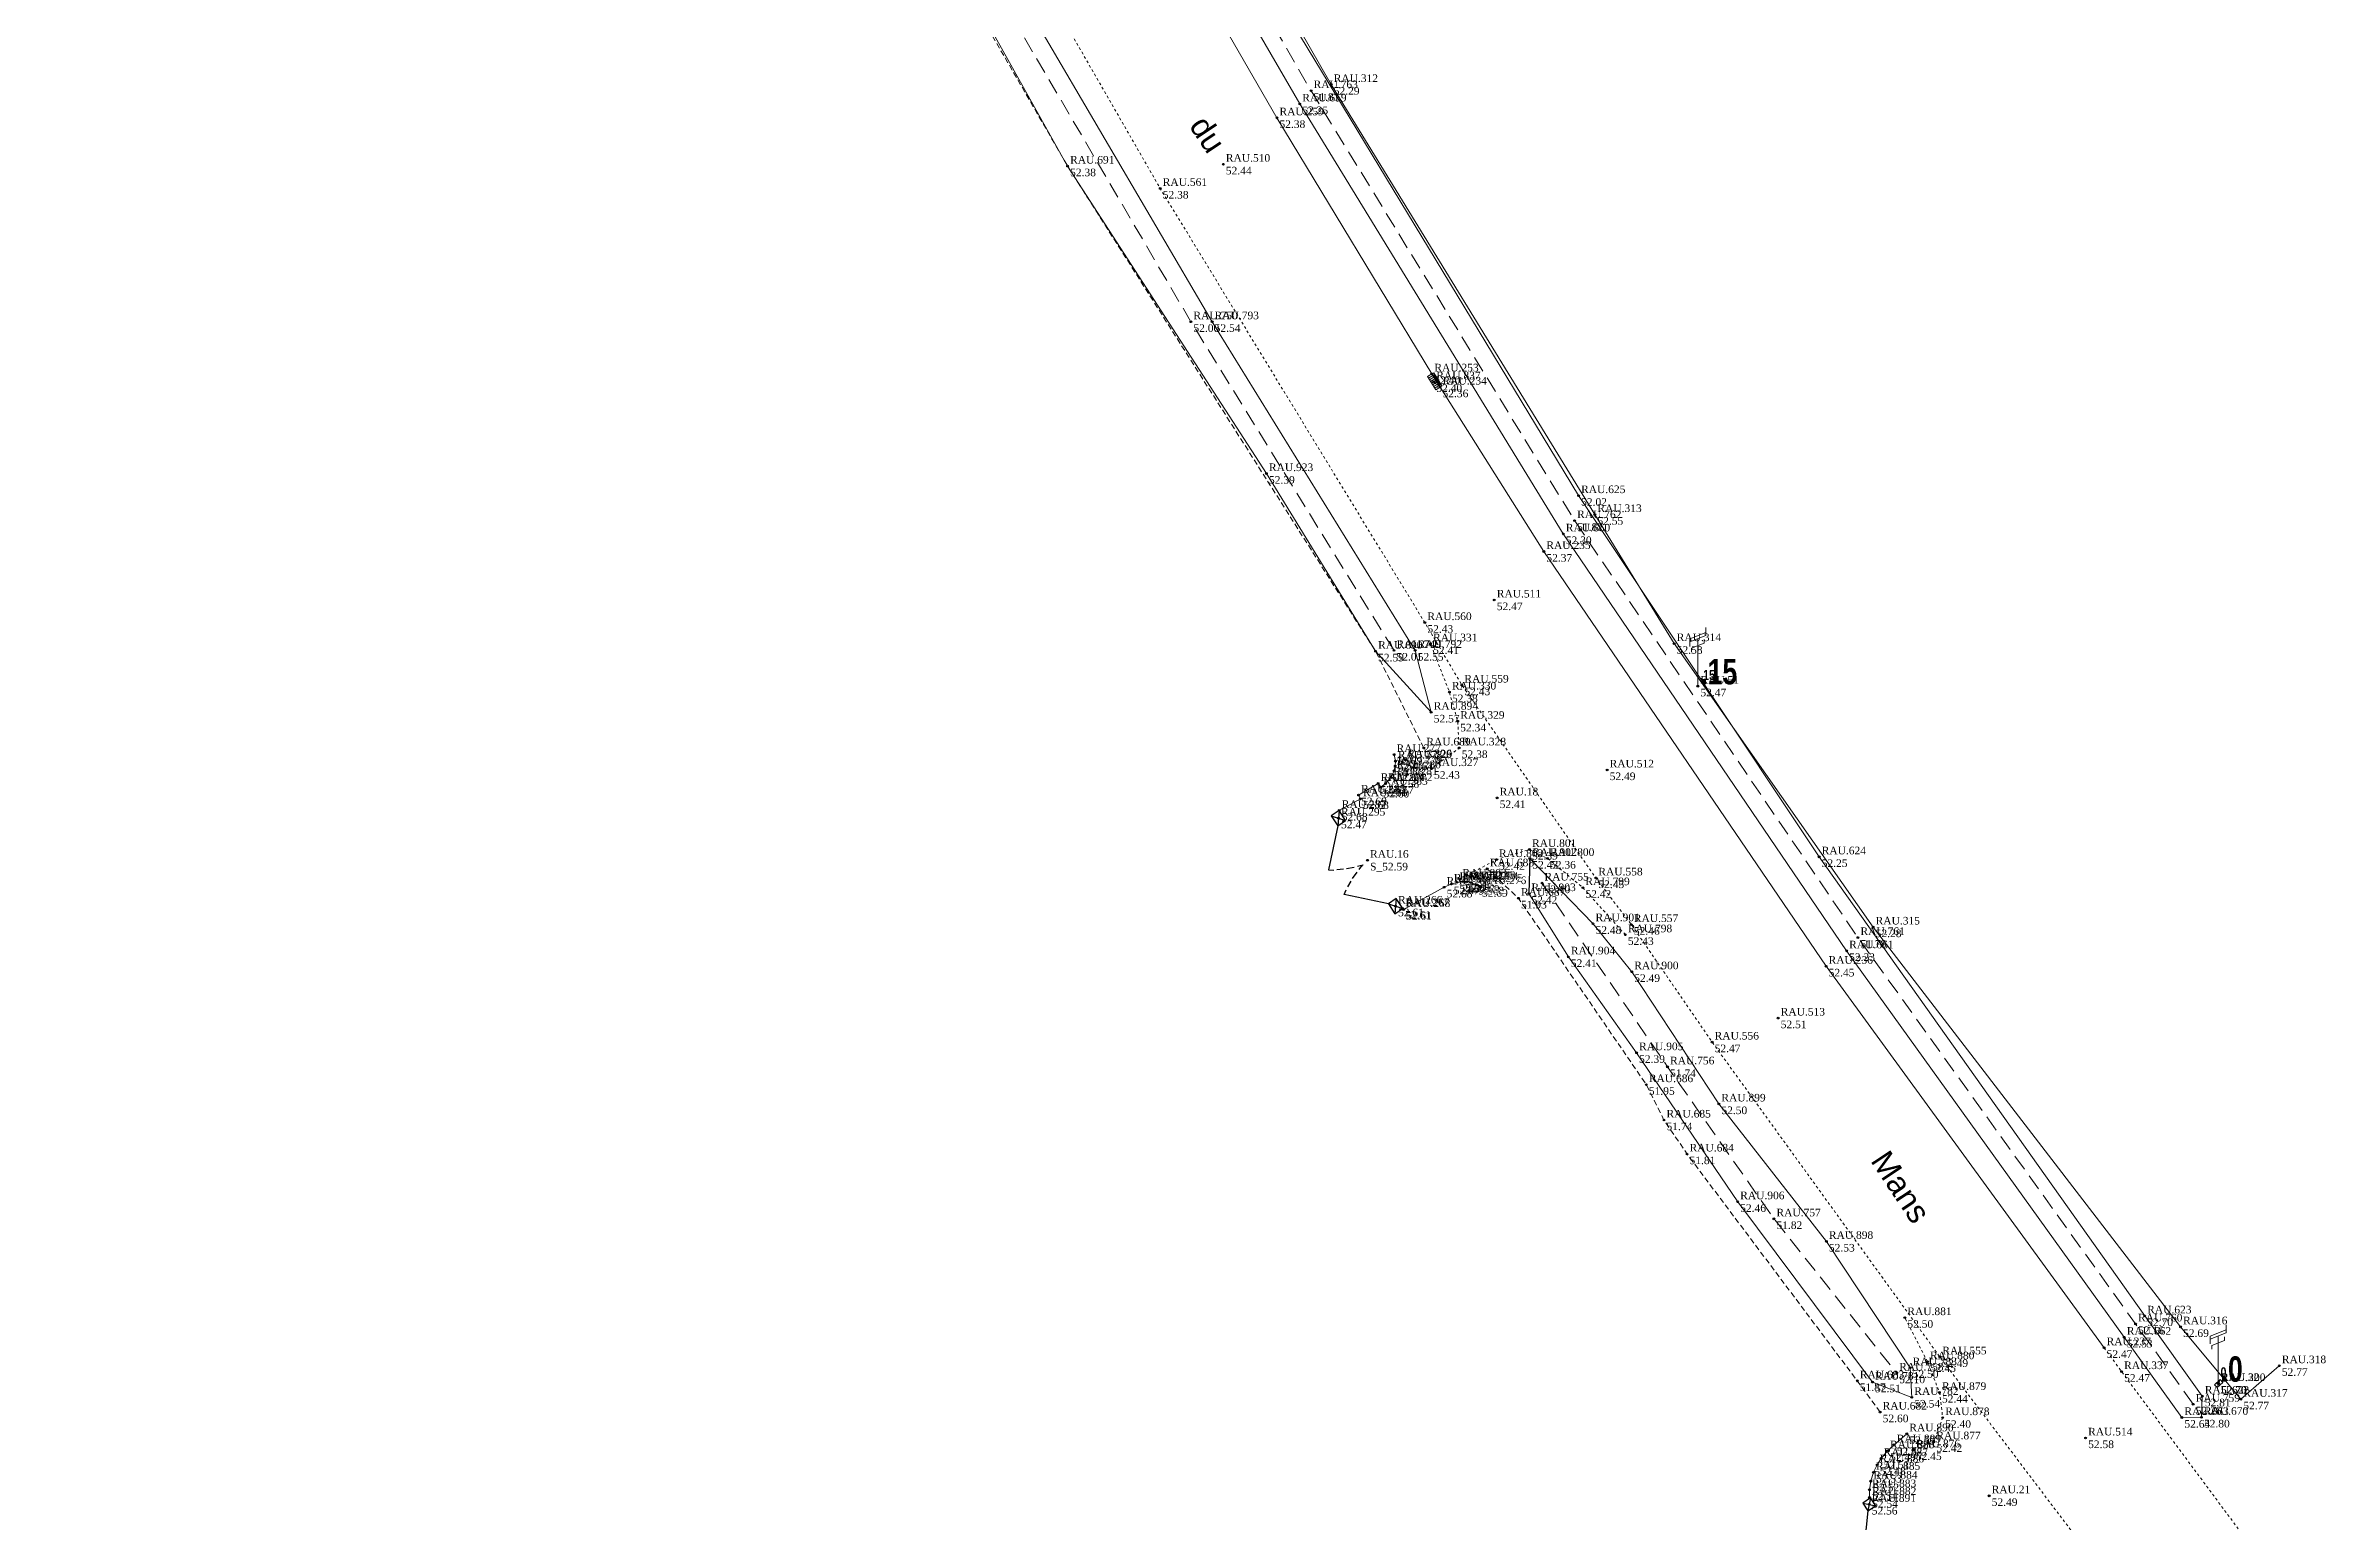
# Model space of a CAD drawing. Extents: x 1494631 to 1494939, y 7198500 to 7199000.
# Drawn here: x 1494710.8 to 1494801, y 7198680.7 to 7198739 of the extents above; entities that cross this region are included whole.
import ezdxf
from ezdxf.enums import TextEntityAlignment as Align

# ---------------------------------------------------------------- set-up
doc = ezdxf.new("R2010")
doc.units = 0
doc.header["$LTSCALE"] = 0.2
doc.header["$PDMODE"] = 32
doc.header["$PDSIZE"] = 0.07
for name, pattern in [('CACHE2', [4.7625, 3.175, -1.5875]), ('jsi_tic', [0.2, 0.05, -0.1, 0.05]), ('jsi_tim', [0.6, 0.2, -0.2, 0.2])]:
    doc.linetypes.add(name, pattern=pattern)
for name, color, linetype, lineweight in [('BDT_ASS_BE_GRILLE', 5, 'Continuous', 13), ('BDT_ELEC_AERIEN', 1, 'Continuous', 13), ('BDT_RESEAUX_DIVERS', 7, 'Continuous', 13), ('BDT_TELECOM_AERIEN', 3, 'Continuous', 13), ('BDT_VEGETATION_HAIE', 3, 'Continuous', 13), ('BDT_VOIRIE_BORDURE', 7, 'Continuous', 13), ('BDT_VOIRIE_CHAUSSEE', 7, 'Continuous', 13), ('BDT_VOIRIE_CHEMIN', 7, 'Continuous', 13), ('BDT_VOIRIE_NOM DE RUE', 7, 'Continuous', 0)]:
    doc.layers.add(name, color=color, linetype=linetype, lineweight=lineweight)
for name, color, linetype in [('BDT_CLOTURE', 32, 'Continuous'), ('BDT_MUR', 7, 'Continuous'), ('BDT_RELIEF_FOSSE', 7, 'Continuous'), ('TOPO_ALT', 7, 'Continuous'), ('TOPO_MAT', 4, 'Continuous'), ('TOPOJIS', 7, 'Continuous')]:
    doc.layers.add(name, color=color, linetype=linetype)
doc.styles.add('Arial', font='arial.ttf')
doc.styles.add('Arial Gras', font='arialbd.ttf', dxfattribs={"width": 0.75, "height": 0.5})
doc.styles.get("Standard").update_dxf_attribs({"font": 'dutch.ttf'})
doc.linetypes.add('LIMITE1', pattern='A,6.35,-2.54,[133,ltypeshp.shx,S=2.54,R=0,X=-2.54,Y=0],-2.54,25.4', length=36.83)

# ---------------------------------------------------------------- blocks, each defined once
blk = doc.blocks.new('$B.137')
at = {"color": 0, "linetype": 'ByBlock', "lineweight": -2}
for p, q in [((-0.312, 1.875), (0.313, 2.125)), ((-0.312, 1.75), (0.313, 2)), ((-0.312, 1.563), (-0.312, 1.875)), ((0, 0), (0, 1.875)), ((0.313, 2), (0.313, 2.313))]:
    blk.add_line(p, q, dxfattribs=at)
at = {"style": 'Arial Gras', "width": 0.75}
blk.add_attdef('DIAMETRE', (0.096, 0.073), '', height=1, dxfattribs=at)
blk = doc.blocks.new('BL25')
at = {"color": 0, "linetype": 'ByBlock', "lineweight": -2}
for p, q in [((-0.5, -0.5), (0.5, 0.5)), ((-0.5, 0.5), (0.5, -0.5))]:
    blk.add_line(p, q, dxfattribs=at)
at = {"color": 0, "linetype": 'ByBlock', "lineweight": -2, "flags": 128}
blk.add_lwpolyline([(-0.5, -0.5), (-0.5, 0.5), (0.5, 0.5), (0.5, -0.5), (-0.5, -0.5)], dxfattribs=at)
blk = doc.blocks.new('$0.176')
at = {"color": 0, "linetype": 'ByBlock', "lineweight": -2}
for p, q in [((0.781, 0.031), (0.844, -0.094)), ((0.875, -0.156), (0.938, -0.312))]:
    blk.add_line(p, q, dxfattribs=at)
at = {"color": 0, "linetype": 'ByBlock', "lineweight": -2, "flags": 128}
for points in [[(0, -0.5), (0.688, 0.188), (0.75, 0.094)], [(0.961, -0.383), (0.969, -0.406), (1, -0.5)]]:
    blk.add_lwpolyline(points, dxfattribs=at)
blk = doc.blocks.new('$0.219')
at = {"color": 0, "linetype": 'ByBlock', "lineweight": -2}
blk.add_line((-0.5, -0.5), (0.5, 0.5), dxfattribs=at)
at = {"color": 0, "linetype": 'ByBlock', "lineweight": -2, "flags": 128}
blk.add_lwpolyline([(-0.5, 0.5), (0.5, 0.5), (0.5, -0.5), (-0.5, -0.5), (-0.5, 0.5)], dxfattribs=at)
blk = doc.blocks.new('$B.136')
at = {"color": 0, "linetype": 'ByBlock', "lineweight": -2}
for p, q in [((0.31, 2.12), (0.31, 2.31)), ((-0.31, 1.88), (0.31, 2.12)), ((-0.31, 1.69), (-0.31, 1.88)), ((0, 0), (0, 2))]:
    blk.add_line(p, q, dxfattribs=at)
at = {"style": 'Arial Gras', "width": 0.75}
blk.add_attdef('DIAMETRE', (0.12, 0.3), '', height=1, dxfattribs=at)
blk = doc.blocks.new('$B.022')
at = {"linetype": 'Continuous', "lineweight": -2}
h = blk.add_hatch(color=0, dxfattribs=at)
edge = h.paths.add_edge_path()
edge.add_spline(control_points=[(0, 0), (0.1875, 0.75), (0.5, 0.75)], knot_values=[0, 0, 0, 1, 1, 1], degree=2, periodic=0)
edge.add_spline(control_points=[(0.5, 0.75), (0.8125, 0.75), (1, 0)], knot_values=[0, 0, 0, 1, 1, 1], degree=2, periodic=0)
edge.add_line((1, 0), (0, 0))
at = {"color": 0, "linetype": 'ByBlock', "lineweight": -2}
for p, q in [((0, 0), (0, 1)), ((0, 1), (1, 1)), ((1, 0), (1, 1))]:
    blk.add_line(p, q, dxfattribs=at)
blk.add_open_spline([(0, 0), (0.1875, 0.75), (0.5, 0.75), (0.8125, 0.75), (1, 0), (0.5, 0), (0, 0)], degree=2, knots=[0, 0, 0, 0.33333333, 0.33333333, 0.66666667, 0.66666667, 1, 1, 1], dxfattribs=at)
blk = doc.blocks.new('BL74')
at = {"color": 0, "linetype": 'ByBlock', "lineweight": -2}
for p, q in [((-0.375, -0.5), (-0.375, 0.5)), ((-0.25, 0.5), (-0.25, -0.5)), ((-0.125, -0.5), (-0.125, 0.5)), ((0, 0.5), (0, -0.5)), ((0.125, 0.5), (0.125, -0.5)), ((0.25, -0.5), (0.25, 0.5)), ((0.375, 0.5), (0.375, -0.5))]:
    blk.add_line(p, q, dxfattribs=at)
at = {"color": 0, "linetype": 'ByBlock', "lineweight": -2, "flags": 128}
blk.add_lwpolyline([(-0.5, -0.5), (-0.5, 0.5), (0.5, 0.5), (0.5, -0.5), (-0.5, -0.5)], dxfattribs=at)
blk = doc.blocks.new('TCPOINT')
at = {"color": 0}
blk.add_point((0, 0), dxfattribs=at)
at = {"layer": 'TOPO_ALT'}
blk.add_attdef('ALT', text='', height=0.3, dxfattribs=at).set_placement((0.1, -0.1), align=Align.TOP_LEFT)
at = {"layer": 'TOPO_MAT'}
blk.add_attdef('MAT', (0.1, 0.1), '', height=0.3, dxfattribs=at)

msp = doc.modelspace()

# ---------------------------------------------------------------- linework, layer by layer
at = {"layer": 'BDT_CLOTURE', "linetype": 'LIMITE1', "lineweight": 13, "ltscale": 0.05, "flags": 128}
msp.add_lwpolyline([(1494737.825, 7198780.825), (1494742.541, 7198772.015), (1494751.605, 7198754.766), (1494761.566, 7198737.416), (1494771.981, 7198720.434), (1494775.114, 7198715.337), (1494782.971, 7198704.147), (1494795.114, 7198688.36), (1494797.492, 7198685.499), (1494799.015, 7198686.823)], dxfattribs=at)
at = {"layer": 'BDT_MUR', "color": 5, "linetype": 'Continuous', "lineweight": 13, "ltscale": 0.2, "flags": 128}
msp.add_lwpolyline([(1494764.049, 7198710.957), (1494764.101, 7198710.698), (1494764.095, 7198710.507), (1494764.052, 7198710.315), (1494763.924, 7198710.052), (1494763.715, 7198709.811), (1494763.529, 7198709.664), (1494763.419, 7198709.816), (1494762.648, 7198709.356), (1494762.725, 7198709.213), (1494761.884, 7198708.75)], dxfattribs=at)
at = {"layer": 'BDT_MUR', "color": 2, "linetype": 'Continuous', "lineweight": 13, "ltscale": 0.2, "flags": 128}
msp.add_lwpolyline([(1494764.39, 7198704.878), (1494764.421, 7198704.839), (1494766.025, 7198705.716), (1494766.31, 7198705.844), (1494766.535, 7198705.911), (1494766.756, 7198705.939), (1494766.908, 7198705.933), (1494767.096, 7198705.901), (1494767.273, 7198705.832), (1494767.421, 7198705.741)], dxfattribs=at)
at = {"layer": 'BDT_MUR', "color": 1, "linetype": 'Continuous', "lineweight": 13, "ltscale": 0.2, "flags": 128}
msp.add_lwpolyline([(1494782.829, 7198681.62), (1494782.824, 7198681.926), (1494782.878, 7198682.262), (1494782.984, 7198682.613), (1494783.134, 7198682.906), (1494783.287, 7198683.16), (1494783.539, 7198683.463), (1494783.805, 7198683.698), (1494784.3, 7198684.133)], dxfattribs=at)
at = {"layer": 'BDT_RELIEF_FOSSE', "linetype": 'Continuous', "lineweight": 13, "flags": 128}
for points in [[(1494642.206, 7199000), (1494645.764, 7198991.154), (1494653.225, 7198973.061), (1494661.503, 7198954.653), (1494664.807, 7198947.372), (1494676.724, 7198918.579), (1494683.768, 7198898.834), (1494691.467, 7198880.383), (1494699.169, 7198861.953), (1494706.762, 7198843.407), (1494714.573, 7198825.002), (1494718.732, 7198815.555), (1494722.738, 7198806.789), (1494731.417, 7198788.996), (1494740.757, 7198771.252), (1494750.325, 7198753.89), (1494760.325, 7198736.649), (1494770.734, 7198719.669), (1494781.925, 7198703.205), (1494792.891, 7198687.947), (1494795.167, 7198684.777)], [(1494795.973, 7198685.619), (1494793.697, 7198688.789), (1494780.84, 7198706.918), (1494771.338, 7198721.182), (1494759.226, 7198741.196), (1494750.452, 7198756.483), (1494741.563, 7198772.094), (1494732.223, 7198789.838), (1494723.544, 7198807.631), (1494719.538, 7198816.397), (1494715.379, 7198825.844), (1494707.568, 7198844.249), (1494699.975, 7198862.795), (1494692.273, 7198881.225), (1494684.574, 7198899.676), (1494677.53, 7198919.421), (1494665.613, 7198948.213), (1494662.867, 7198955.079), (1494654.163, 7198973.222), (1494646.359, 7198991.39), (1494642.931, 7199000)], [(1494722.742, 7198786.247), (1494727.741, 7198775.855), (1494733.517, 7198765.955), (1494743.208, 7198748.4), (1494751.155, 7198734.196), (1494759.008, 7198722.052), (1494763.318, 7198715.038)], [(1494764.884, 7198715.069), (1494756.863, 7198728.049), (1494747.966, 7198743.219), (1494739.939, 7198757.369), (1494733.424, 7198768.92), (1494727.617, 7198779.767), (1494724.682, 7198785.685)], [(1494763.318, 7198715.038), (1494765.516, 7198712.626), (1494764.884, 7198715.069)], [(1494769.376, 7198705.466), (1494770.933, 7198702.967), (1494773.628, 7198699.183), (1494777.621, 7198693.298), (1494782.946, 7198686.176)], [(1494784.433, 7198686.743), (1494781.125, 7198691.733), (1494776.878, 7198697.159), (1494773.436, 7198702.38), (1494771.907, 7198704.276)], [(1494782.946, 7198686.176), (1494784.497, 7198685.573), (1494784.433, 7198686.743)], [(1494795.167, 7198684.777), (1494795.937, 7198684.786), (1494795.973, 7198685.619)]]:
    msp.add_lwpolyline(points, dxfattribs=at)
at = {"layer": 'BDT_RELIEF_FOSSE', "linetype": 'CACHE2', "lineweight": 13, "flags": 128}
for points in [[(1494795.614, 7198685.302), (1494793.337, 7198688.472), (1494793.337, 7198688.472), (1494782.372, 7198703.73), (1494771.18, 7198720.194), (1494760.771, 7198737.174), (1494750.771, 7198754.415), (1494741.203, 7198771.777), (1494731.864, 7198789.521), (1494723.184, 7198807.314), (1494719.179, 7198816.08), (1494715.019, 7198825.527), (1494707.208, 7198843.932), (1494699.615, 7198862.478), (1494691.913, 7198880.908), (1494684.214, 7198899.359), (1494677.17, 7198919.104), (1494665.253, 7198947.896), (1494661.846, 7198954.647), (1494653.967, 7198972.795), (1494646.189, 7198991.218), (1494642.637, 7199000)], [(1494764.047, 7198715.069), (1494756.025, 7198728.049), (1494747.128, 7198743.219), (1494739.101, 7198757.369), (1494726.78, 7198779.767), (1494723.898, 7198785.587)], [(1494769.892, 7198705.884), (1494774.851, 7198698.625), (1494779.054, 7198692.622), (1494783.902, 7198686.533)]]:
    msp.add_lwpolyline(points, dxfattribs=at)
at = {"layer": 'BDT_RELIEF_FOSSE', "linetype": 'Continuous', "flags": 128}
msp.add_lwpolyline([(1494771.907, 7198704.276), (1494769.41, 7198706.854), (1494769.376, 7198705.466)], dxfattribs=at)
at = {"layer": 'BDT_VEGETATION_HAIE', "color": 1, "linetype": 'CACHE2', "lineweight": 13, "ltscale": 0.35, "flags": 128}
for points in [[(1494765.225, 7198711.218), (1494763.32, 7198715.036), (1494751.155, 7198734.196), (1494742.403, 7198749.341), (1494732.418, 7198766.924), (1494722.676, 7198784.43), (1494719.41, 7198791.439)], [(1494783.248, 7198684.991), (1494782.347, 7198686.224), (1494775.621, 7198695.183), (1494774.711, 7198696.525), (1494774.014, 7198697.921), (1494768.964, 7198705.282), (1494767.731, 7198706.445)]]:
    msp.add_lwpolyline(points, dxfattribs=at)
at = {"layer": 'BDT_VOIRIE_BORDURE', "linetype": 'Continuous', "lineweight": 13, "flags": 128}
for points in [[(1494717.534, 7198816.038), (1494717.935, 7198815.131), (1494721.818, 7198806.24), (1494730.581, 7198788.412), (1494739.873, 7198770.648), (1494749.527, 7198753.243), (1494759.424, 7198736.103), (1494765.542, 7198725.989)], [(1494765.864, 7198725.469), (1494769.964, 7198718.976), (1494781.113, 7198702.596), (1494792.093, 7198687.534)]]:
    msp.add_lwpolyline(points, dxfattribs=at)
at = {"layer": 'BDT_VOIRIE_CHAUSSEE', "linetype": 'jsi_tim', "lineweight": 13, "flags": 128}
for points in [[(1494927.297, 7198500), (1494926.612, 7198501.234), (1494925.376, 7198502.919), (1494919.281, 7198510.913), (1494909.321, 7198523.936), (1494897.139, 7198539.792), (1494885.013, 7198555.71), (1494872.996, 7198571.699), (1494860.949, 7198587.681), (1494848.864, 7198603.577), (1494836.675, 7198619.447), (1494828.551, 7198630.245), (1494822.567, 7198638), (1494812.622, 7198651.431), (1494802.715, 7198664.546), (1494794.513, 7198675.312), (1494792.135, 7198678.54), (1494785.603, 7198687.173), (1494776.612, 7198699.604), (1494773.422, 7198704.243), (1494772.018, 7198706.085), (1494766.728, 7198713.702), (1494765.265, 7198716.169), (1494754.813, 7198733.314), (1494744.811, 7198750.702), (1494735.126, 7198768.262), (1494725.682, 7198785.999), (1494723.235, 7198790.761), (1494718.546, 7198800.501), (1494716.874, 7198804.151), (1494708.78, 7198822.472), (1494700.952, 7198840.923), (1494693.254, 7198859.373), (1494686.519, 7198876.156), (1494679.534, 7198892.255), (1494677.87, 7198896.285), (1494670.305, 7198914.78), (1494658.794, 7198942.752), (1494655.042, 7198951.774), (1494651.544, 7198960.133), (1494650.217, 7198963.149), (1494647.194, 7198970.153), (1494639.664, 7198988.699), (1494634.909, 7199000)], [(1494792.093, 7198687.534), (1494792.786, 7198686.59), (1494804.715, 7198670.511), (1494816.769, 7198654.575), (1494833.726, 7198632.492), (1494841.008, 7198622.742), (1494853.199, 7198606.871), (1494854.548, 7198604.905), (1494862.296, 7198595.09), (1494865.323, 7198590.96), (1494877.525, 7198574.851), (1494883.954, 7198566.497), (1494890.601, 7198557.51), (1494901.479, 7198543.099), (1494914.003, 7198526.778), (1494924.511, 7198513.29), (1494934.409, 7198500)]]:
    msp.add_lwpolyline(points, dxfattribs=at)
at = {"layer": 'BDT_VOIRIE_CHEMIN', "linetype": 'jsi_tic', "lineweight": 13, "flags": 128}
for points in [[(1494764.478, 7198710.749), (1494765.53, 7198710.403), (1494766.623, 7198711.22), (1494766.563, 7198712.272), (1494766.235, 7198713.426), (1494765.492, 7198715.331)], [(1494773.185, 7198703.841), (1494771.508, 7198705.7), (1494770.111, 7198706.855), (1494769.399, 7198707.21), (1494768.094, 7198706.809), (1494766.647, 7198706.037)], [(1494784.559, 7198683.5), (1494785.37, 7198683.819), (1494785.719, 7198684.772), (1494785.59, 7198685.767), (1494785.122, 7198686.979), (1494784.223, 7198688.721)]]:
    msp.add_lwpolyline(points, dxfattribs=at)

# ---------------------------------------------------------------- block references
at = {"layer": 'BDT_ASS_BE_GRILLE', "linetype": 'Continuous'}
for name, p, xscale, yscale, zscale, rotation in [('BL74', (1494765.618, 7198725.677, 52.397), 0.611624054042987, 0.2, 0.569484038118145, 301.767065926626), ('$B.022', (1494765.542, 7198725.989, 52.397), 0.6116240538365442, 0.0917436080754816, 0.6116240538365442, 301.7670659317611)]:
    msp.add_blockref(name, p, dxfattribs=dict(at, xscale=xscale, yscale=yscale, zscale=zscale, rotation=rotation))
at = {"layer": 'BDT_ELEC_AERIEN'}
for p, values in [((1494776.049, 7198713.657, 52.47), {'DIAMETRE': '.15'}), ((1494796.601, 7198686.118, 52.697), {'DIAMETRE': '.0'})]:
    msp.add_blockref('$B.137', p, dxfattribs=at).add_auto_attribs(values)
at = {"layer": 'BDT_MUR', "linetype": 'Continuous', "extrusion": (0, 0, -1), "zscale": 0.3690094985248914, "rotation": 236.4811343075241}
for p, xscale, yscale in [((-1494761.854, 7198708.446, -52.468), 0.469, 0.369), ((-1494764.107, 7198704.971, -52.611), 0.469, 0.369), ((-1494782.816, 7198681.348, -52.56), 0.3690094985248914, 0.3690094985248914)]:
    msp.add_blockref('BL25', p, dxfattribs=dict(at, xscale=xscale, yscale=yscale))
at = {"layer": 'BDT_MUR', "linetype": 'Continuous'}
for p, xscale, yscale, zscale, rotation in [((1494761.059, 7198707.649, 52.468), 1.837523670712828, -1.837523670712828, 1.837523670712828, 302.9537470828781), ((1494763.055, 7198704.562, 52.611), -1.837523670271499, -1.837523670271499, 1.837523670271499, 303.2378695191314), ((1494781.989, 7198680.461, 52.56), 1.999558214451414, -1.999558214451414, 1.999558214451414, 309.1841141111016)]:
    msp.add_blockref('$0.176', p, dxfattribs=dict(at, xscale=xscale, yscale=yscale, zscale=zscale, rotation=rotation))
at = {"layer": 'BDT_RESEAUX_DIVERS', "linetype": 'Continuous', "xscale": 0.3, "yscale": 0.15, "rotation": 43.1394461147479}
msp.add_blockref('$0.219', (1494796.617, 7198686.117, 52.697), dxfattribs=at)
at = {"layer": 'BDT_TELECOM_AERIEN'}
ref = msp.add_blockref('$B.136', (1494776.049, 7198713.657, 52.47), dxfattribs=dict(at, xscale=0.8, yscale=0.8, zscale=0.8))
ref.add_attrib('DIAMETRE', '.15', (1494776.142, 7198713.9, 52.47), dxfattribs={"layer": '0', "height": 0.4, "style": 'Arial Gras', "width": 0.75})
ref = msp.add_blockref('$B.136', (1494796.601, 7198686.118, 52.697), dxfattribs=dict(at, xscale=0.8, yscale=0.8, zscale=0.8))
ref.add_attrib('DIAMETRE', '0', (1494796.693, 7198686.36, 52.697), dxfattribs={"layer": '0', "height": 0.4, "style": 'Arial Gras', "width": 0.75})
at = {"layer": 'TOPOJIS'}
for p, values in [((1494760.771, 7198737.174), {'MAT': 'RAU.763', 'ALT': '51.81'}), ((1494761.566, 7198737.416), {'MAT': 'RAU.312', 'ALT': '52.29'}), ((1494759.424, 7198736.103), {'MAT': 'RAU.259', 'ALT': '52.38'}), ((1494760.325, 7198736.649), {'MAT': 'RAU.659', 'ALT': '52.25'}), ((1494751.155, 7198734.196), {'MAT': 'RAU.691', 'ALT': '52.38'}), ((1494757.306, 7198734.268), {'MAT': 'RAU.510', 'ALT': '52.44'}), ((1494754.813, 7198733.314), {'MAT': 'RAU.561', 'ALT': '52.38'}), ((1494756.025, 7198728.049), {'MAT': 'RAU.750', 'ALT': '52.00'}), ((1494756.863, 7198728.049), {'MAT': 'RAU.793', 'ALT': '52.54'}), ((1494765.542, 7198725.989), {'MAT': 'RAU.253', 'ALT': '52.40'}), ((1494765.618, 7198725.677), {'MAT': 'RAU.837', 'ALT': '52.40'}), ((1494765.864, 7198725.469), {'MAT': 'RAU.234', 'ALT': '52.36'}), ((1494759.008, 7198722.052), {'MAT': 'RAU.923', 'ALT': '52.39'}), ((1494771.338, 7198721.182), {'MAT': 'RAU.625', 'ALT': '52.02'}), ((1494771.18, 7198720.194), {'MAT': 'RAU.762', 'ALT': '51.82'}), ((1494771.981, 7198720.434), {'MAT': 'RAU.313', 'ALT': '52.55'}), ((1494769.964, 7198718.976), {'MAT': 'RAU.235', 'ALT': '52.37'}), ((1494770.734, 7198719.669), {'MAT': 'RAU.660', 'ALT': '52.30'}), ((1494768.008, 7198717.061), {'MAT': 'RAU.511', 'ALT': '52.47'}), ((1494765.265, 7198716.169), {'MAT': 'RAU.560', 'ALT': '52.43'}), ((1494765.492, 7198715.331), {'MAT': 'RAU.331', 'ALT': '52.41'}), ((1494775.114, 7198715.337), {'MAT': 'RAU.314', 'ALT': '52.58'}), ((1494763.32, 7198715.036), {'MAT': 'RAU.690', 'ALT': '52.59'}), ((1494764.047, 7198715.069), {'MAT': 'RAU.749', 'ALT': '52.01'}), ((1494764.884, 7198715.069), {'MAT': 'RAU.792', 'ALT': '52.55'}), ((1494766.728, 7198713.702), {'MAT': 'RAU.559', 'ALT': '52.43'}), ((1494776.049, 7198713.657), {'MAT': 'RAU.51', 'ALT': '52.47'}), ((1494765.516, 7198712.626), {'MAT': 'RAU.894', 'ALT': '52.57'}), ((1494766.235, 7198713.426), {'MAT': 'RAU.330', 'ALT': '52.38'}), ((1494766.563, 7198712.272), {'MAT': 'RAU.329', 'ALT': '52.34'}), ((1494764.049, 7198710.957), {'MAT': 'RAU.277', 'ALT': '52.69'}), ((1494764.478, 7198710.749), {'MAT': 'RAU.326', 'ALT': '54.64'}), ((1494765.225, 7198711.218), {'MAT': 'RAU.689', 'ALT': '52.29'}), ((1494766.623, 7198711.22), {'MAT': 'RAU.328', 'ALT': '52.38'}), ((1494763.924, 7198710.052), {'MAT': 'RAU.281', 'ALT': '52.58'}), ((1494764.052, 7198710.315), {'MAT': 'RAU.280', 'ALT': '52.63'}), ((1494764.095, 7198710.507), {'MAT': 'RAU.279', 'ALT': '52.66'}), ((1494764.101, 7198710.698), {'MAT': 'RAU.278', 'ALT': '52.66'}), ((1494765.53, 7198710.403), {'MAT': 'RAU.327', 'ALT': '52.43'}), ((1494772.465, 7198710.349), {'MAT': 'RAU.512', 'ALT': '52.49'}), ((1494762.648, 7198709.356), {'MAT': 'RAU.285', 'ALT': '52.69'}), ((1494762.725, 7198709.213), {'MAT': 'RAU.286', 'ALT': '52.68'}), ((1494763.419, 7198709.816), {'MAT': 'RAU.284', 'ALT': '52.62'}), ((1494763.529, 7198709.664), {'MAT': 'RAU.283', 'ALT': '52.60'}), ((1494763.715, 7198709.811), {'MAT': 'RAU.282', 'ALT': '52.57'}), ((1494768.12, 7198709.244), {'MAT': 'RAU.18', 'ALT': '52.41'}), ((1494761.854, 7198708.446), {'MAT': 'RAU.295', 'ALT': '52.47'}), ((1494761.884, 7198708.75), {'MAT': 'RAU.287', 'ALT': '52.68'}), ((1494769.399, 7198707.21), {'MAT': 'RAU.801', 'ALT': '52.39'}), ((1494763.002, 7198706.783), {'MAT': 'RAU.16', 'ALT': 'S_52.59'}), ((1494767.731, 7198706.445), {'MAT': 'RAU.688', 'ALT': '52.43'}), ((1494768.094, 7198706.809), {'MAT': 'RAU.802', 'ALT': '52.42'}), ((1494769.41, 7198706.854), {'MAT': 'RAU.902', 'ALT': '52.43'}), ((1494770.111, 7198706.855), {'MAT': 'RAU.800', 'ALT': '52.36'}), ((1494780.84, 7198706.918), {'MAT': 'RAU.624', 'ALT': '52.25'}), ((1494766.025, 7198705.716), {'MAT': 'RAU.269', 'ALT': '52.68'}), ((1494766.31, 7198705.844), {'MAT': 'RAU.270', 'ALT': '52.67'}), ((1494766.535, 7198705.911), {'MAT': 'RAU.271', 'ALT': '52.64'}), ((1494766.647, 7198706.037), {'MAT': 'RAU.803', 'ALT': '52.51'}), ((1494766.756, 7198705.939), {'MAT': 'RAU.272', 'ALT': '52.61'}), ((1494766.908, 7198705.933), {'MAT': 'RAU.273', 'ALT': '52.60'}), ((1494767.096, 7198705.901), {'MAT': 'RAU.274', 'ALT': '52.69'}), ((1494767.273, 7198705.832), {'MAT': 'RAU.275', 'ALT': '52.68'}), ((1494767.421, 7198705.741), {'MAT': 'RAU.276', 'ALT': '52.69'}), ((1494769.376, 7198705.466), {'MAT': 'RAU.903', 'ALT': '52.42'}), ((1494769.892, 7198705.884), {'MAT': 'RAU.755', 'ALT': '52.10'}), ((1494771.508, 7198705.7), {'MAT': 'RAU.799', 'ALT': '52.42'}), ((1494772.018, 7198706.085), {'MAT': 'RAU.558', 'ALT': '52.45'}), ((1494764.107, 7198704.971), {'MAT': 'RAU.266', 'ALT': '52.61'}), ((1494764.39, 7198704.878), {'MAT': 'RAU.267', 'ALT': '52.61'}), ((1494764.421, 7198704.839), {'MAT': 'RAU.268', 'ALT': '52.61'}), ((1494768.964, 7198705.282), {'MAT': 'RAU.687', 'ALT': '51.93'}), ((1494771.907, 7198704.276), {'MAT': 'RAU.901', 'ALT': '52.48'}), ((1494773.185, 7198703.841), {'MAT': 'RAU.798', 'ALT': '52.43'}), ((1494773.422, 7198704.243), {'MAT': 'RAU.557', 'ALT': '52.46'}), ((1494782.372, 7198703.73), {'MAT': 'RAU.761', 'ALT': '51.78'}), ((1494782.971, 7198704.147), {'MAT': 'RAU.315', 'ALT': '52.28'}), ((1494770.933, 7198702.967), {'MAT': 'RAU.904', 'ALT': '52.41'}), ((1494781.925, 7198703.205), {'MAT': 'RAU.661', 'ALT': '52.23'}), ((1494773.436, 7198702.38), {'MAT': 'RAU.900', 'ALT': '52.49'}), ((1494781.113, 7198702.596), {'MAT': 'RAU.236', 'ALT': '52.45'}), ((1494779.221, 7198700.551), {'MAT': 'RAU.513', 'ALT': '52.51'}), ((1494773.628, 7198699.183), {'MAT': 'RAU.905', 'ALT': '52.39'}), ((1494776.612, 7198699.604), {'MAT': 'RAU.556', 'ALT': '52.47'}), ((1494774.851, 7198698.625), {'MAT': 'RAU.756', 'ALT': '51.74'}), ((1494774.014, 7198697.921), {'MAT': 'RAU.686', 'ALT': '51.95'}), ((1494774.711, 7198696.525), {'MAT': 'RAU.685', 'ALT': '51.74'}), ((1494776.878, 7198697.159), {'MAT': 'RAU.899', 'ALT': '52.50'}), ((1494775.621, 7198695.183), {'MAT': 'RAU.684', 'ALT': '51.81'}), ((1494777.621, 7198693.298), {'MAT': 'RAU.906', 'ALT': '52.46'}), ((1494779.054, 7198692.622), {'MAT': 'RAU.757', 'ALT': '51.82'}), ((1494781.125, 7198691.733), {'MAT': 'RAU.898', 'ALT': '52.53'}), ((1494784.223, 7198688.721), {'MAT': 'RAU.881', 'ALT': '52.50'}), ((1494793.337, 7198688.472), {'MAT': 'RAU.760', 'ALT': '52.16'}), ((1494793.697, 7198688.789), {'MAT': 'RAU.623', 'ALT': '52.70'}), ((1494795.114, 7198688.36), {'MAT': 'RAU.316', 'ALT': '52.69'}), ((1494792.093, 7198687.534), {'MAT': 'RAU.237', 'ALT': '52.47'}), ((1494792.891, 7198687.947), {'MAT': 'RAU.662', 'ALT': '52.53'}), ((1494783.902, 7198686.533), {'MAT': 'RAU.758', 'ALT': '52.10'}), ((1494784.433, 7198686.743), {'MAT': 'RAU.783', 'ALT': '52.50'}), ((1494785.122, 7198686.979), {'MAT': 'RAU.880', 'ALT': '52.45'}), ((1494785.603, 7198687.173), {'MAT': 'RAU.555', 'ALT': '52.49'}), ((1494792.786, 7198686.59), {'MAT': 'RAU.337', 'ALT': '52.47'}), ((1494799.015, 7198686.823), {'MAT': 'RAU.318', 'ALT': '52.77'}), ((1494782.347, 7198686.224), {'MAT': 'RAU.683', 'ALT': '51.87'}), ((1494782.946, 7198686.176), {'MAT': 'RAU.781', 'ALT': '52.51'}), ((1494784.497, 7198685.573), {'MAT': 'RAU.782', 'ALT': '52.54'}), ((1494785.59, 7198685.767), {'MAT': 'RAU.879', 'ALT': '52.44'}), ((1494795.973, 7198685.619), {'MAT': 'RAU.622', 'ALT': '52.81'}), ((1494796.601, 7198686.118), {'MAT': 'RAU.32', 'ALT': '52.70'}), ((1494796.617, 7198686.117), {'MAT': 'RAU.200', 'ALT': '52.70'}), ((1494797.492, 7198685.499), {'MAT': 'RAU.317', 'ALT': '52.77'}), ((1494783.248, 7198684.991), {'MAT': 'RAU.682', 'ALT': '52.60'}), ((1494785.719, 7198684.772), {'MAT': 'RAU.878', 'ALT': '52.40'}), ((1494795.167, 7198684.777), {'MAT': 'RAU.663', 'ALT': '52.64'}), ((1494795.614, 7198685.302), {'MAT': 'RAU.759', 'ALT': '52.26'}), ((1494795.937, 7198684.786), {'MAT': 'RAU.670', 'ALT': '52.80'}), ((1494783.805, 7198683.698), {'MAT': 'RAU.889', 'ALT': '52.57'}), ((1494784.3, 7198684.133), {'MAT': 'RAU.890', 'ALT': '52.59'}), ((1494785.37, 7198683.819), {'MAT': 'RAU.877', 'ALT': '52.42'}), ((1494791.364, 7198683.97), {'MAT': 'RAU.514', 'ALT': '52.58'}), ((1494783.134, 7198682.906), {'MAT': 'RAU.886', 'ALT': '52.48'}), ((1494783.287, 7198683.16), {'MAT': 'RAU.887', 'ALT': '52.51'}), ((1494783.539, 7198683.463), {'MAT': 'RAU.888', 'ALT': '52.49'}), ((1494784.559, 7198683.5), {'MAT': 'RAU.876', 'ALT': '52.45'}), ((1494782.824, 7198681.926), {'MAT': 'RAU.883', 'ALT': '52.54'}), ((1494782.878, 7198682.262), {'MAT': 'RAU.884', 'ALT': '52.52'}), ((1494782.984, 7198682.613), {'MAT': 'RAU.885', 'ALT': '52.53'}), ((1494782.816, 7198681.348), {'MAT': 'RAU.891', 'ALT': '52.56'}), ((1494782.829, 7198681.62), {'MAT': 'RAU.882', 'ALT': '52.54'}), ((1494787.554, 7198681.686), {'MAT': 'RAU.21', 'ALT': '52.49'})]:
    msp.add_blockref('TCPOINT', p, dxfattribs=at).add_auto_attribs(values)

# ---------------------------------------------------------------- texts
at = {"layer": 'BDT_VOIRIE_NOM DE RUE', "linetype": 'Continuous', "style": 'Arial'}
for s, rotation, p in [('du', 303.64955, (1494755.93, 7198735.784)), ('Mans', 303.60178, (1494782.844, 7198694.917))]:
    msp.add_text(s, height=0.9, rotation=rotation, dxfattribs=at).set_placement(p)

doc.saveas('drawing.dxf')
